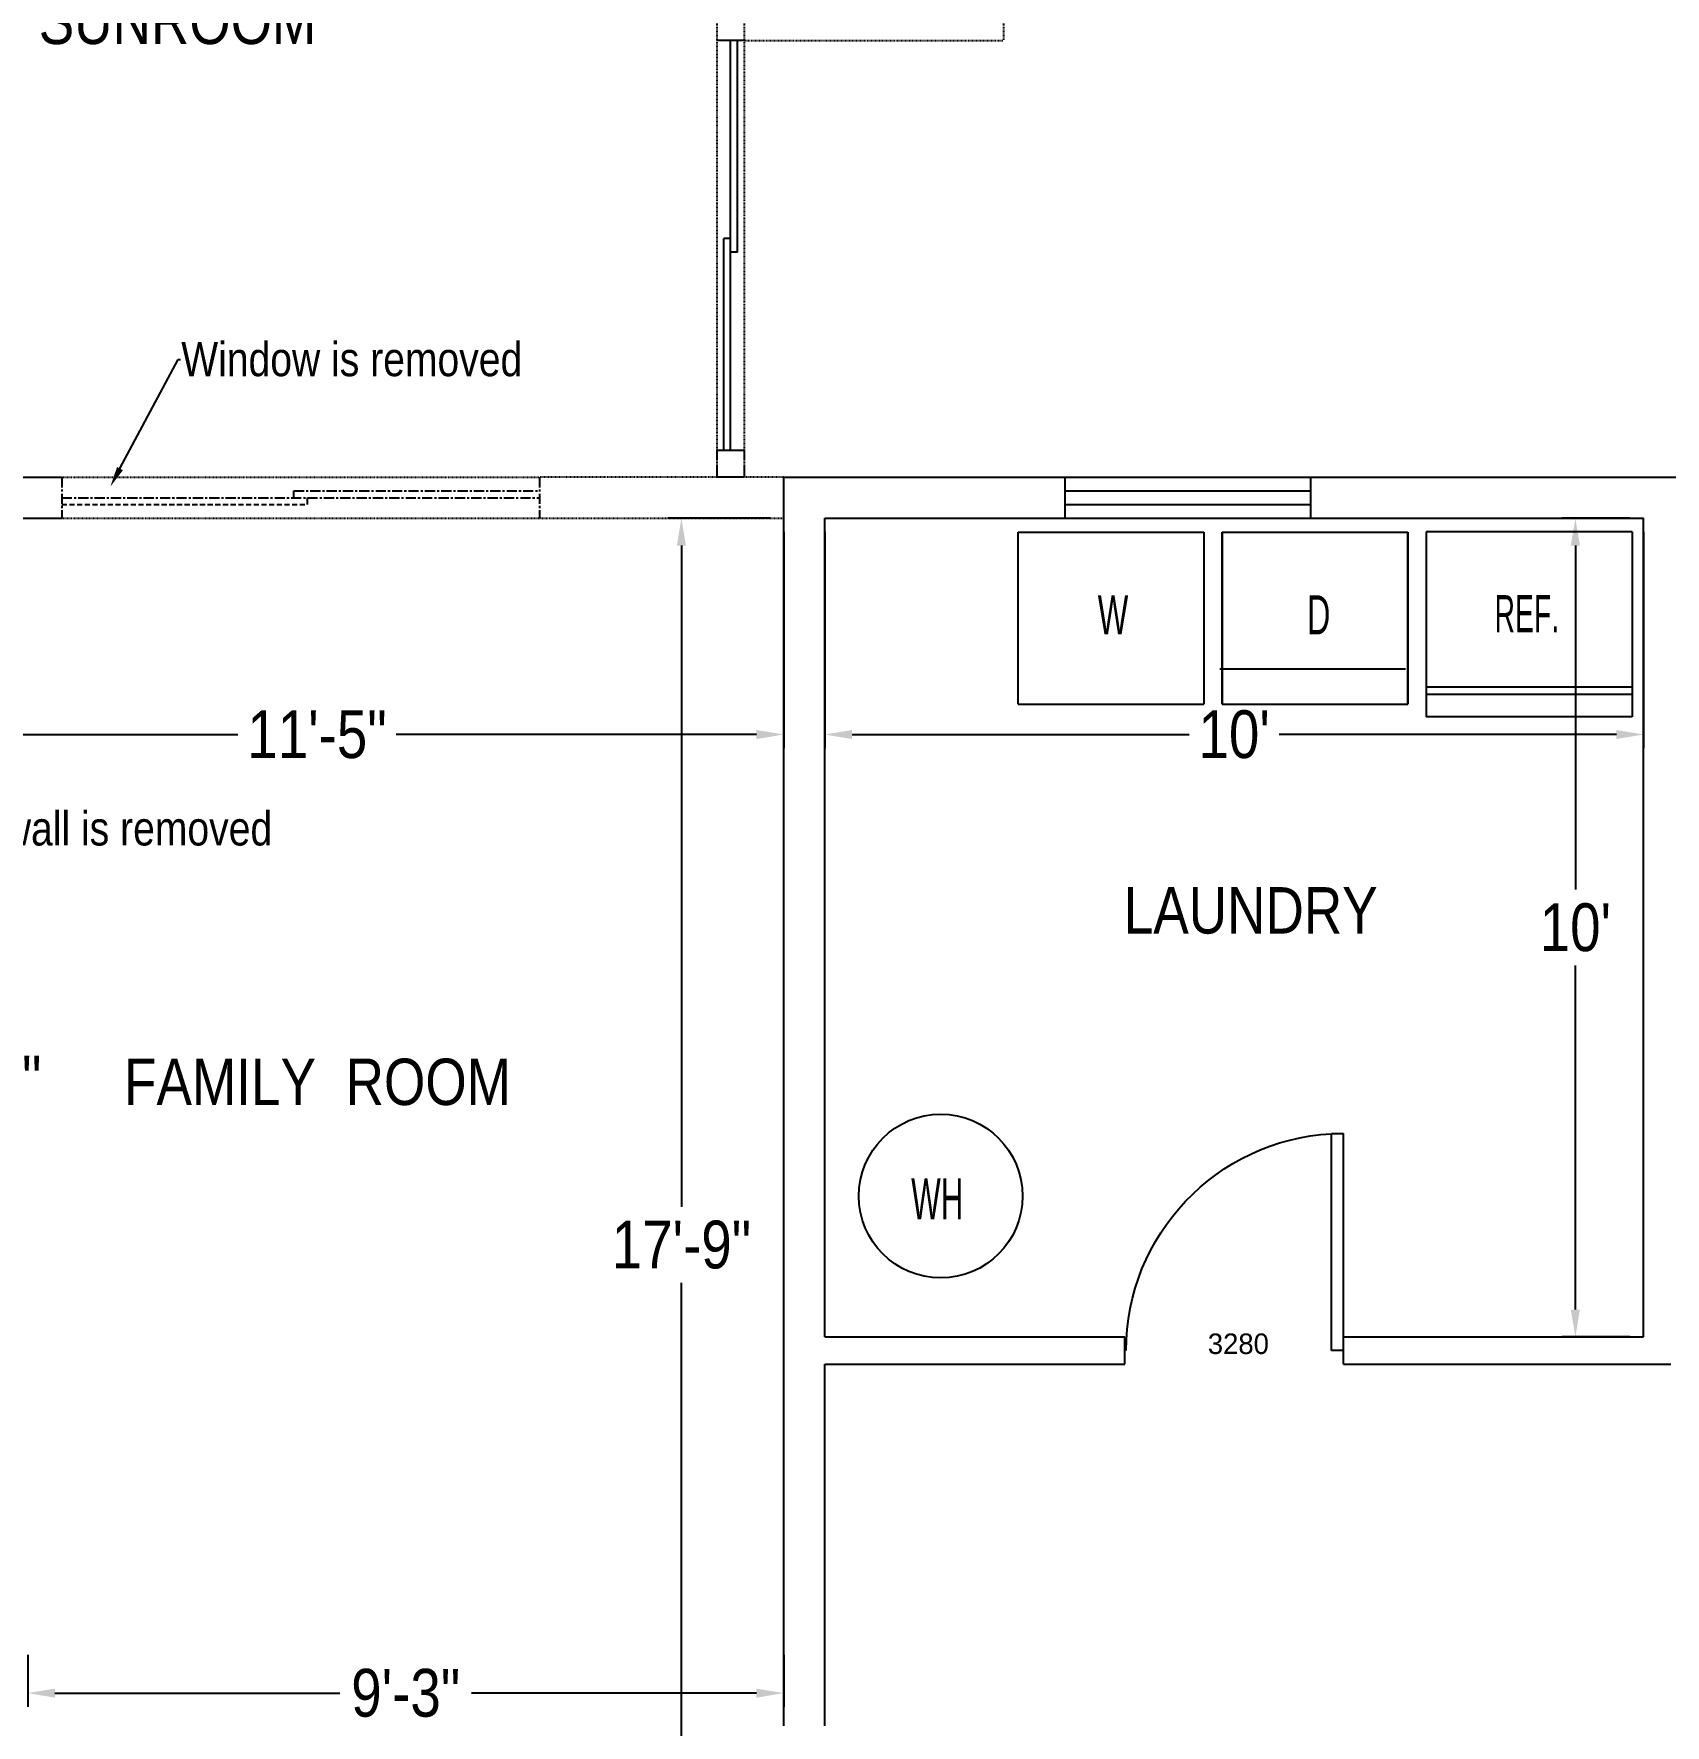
# Model space of a CAD drawing. Header units: inches. Extents: x -1842 to 12195, y -2228 to 2193.
# Drawn here: x 3082 to 3321, y 974.9 to 1222.8 of the extents above; entities that cross this region are included whole.
import ezdxf
from ezdxf import colors
from ezdxf.entities.mleader import LeaderData, LeaderLine
from ezdxf.math import Vec2, Vec3

# ---------------------------------------------------------------- set-up
doc = ezdxf.new("R2010")
doc.units = ezdxf.units.IN
doc.header["$LTSCALE"] = 6
doc.header["$MEASUREMENT"] = 0
for name, pattern in [('CENTER', [0.4, 0.25, -0.05, 0.05, -0.05]), ('DASHED2', [0.375, 0.25, -0.125]), ('HIDDEN', [0.375, 0.25, -0.125]), ('HIDDEN2', [0.1875, 0.125, -0.0625])]:
    doc.linetypes.add(name, pattern=pattern)
for name, color, linetype in [('ARWALL', 7, 'HIDDEN'), ('BUILT-INS', 13, 'Continuous'), ('CABS', 23, 'Continuous'), ('Title Block', 7, 'Continuous'), ('TITLES', 3, 'Continuous'), ('TXT', 4, 'Continuous'), ('windows', 4, 'Continuous')]:
    doc.layers.add(name, color=color, linetype=linetype)
doc.styles.add('ARCHSTYL', font='ARIALN.TTF', dxfattribs={"height": 5})
doc.styles.add('HS-DESIGN-TTLB', font='GOTHIC.TTF')
doc.styles.get("Standard").update_dxf_attribs({"font": 'ARIALN.TTF'})
doc.dimstyles.get("Standard").update_dxf_attribs({"dimtxt": 7, "dimasz": 4, "dimexe": 2, "dimexo": 2, "dimgap": 2, "dimtad": 0, "dimtih": 1, "dimtoh": 1, "dimdec": 0, "dimzin": 0, "dimdsep": 46, "dimlunit": 4, "dimtxsty": 'Standard', "dimcen": 0.09, "dimclrd": 3, "dimclre": 3, "dimclrt": 3, "dimadec": 0, "dimazin": 0, "dimtfac": 1, "dimtdec": 0, "dimtofl": 0, "dimtmove": 0, "dimatfit": 3, "dimfxl": 1, "dimtolj": 1, "dimtzin": 0, "dimarcsym": 0})

# ---------------------------------------------------------------- blocks, each defined once
blk = doc.blocks.new('door')
at = {"layer": 'windows'}
for p, q in [((9950.29, 7178.88), (9948.56, 7178.88)), ((9948.56, 7178.88), (9948.56, 7146.97)), ((9950.29, 7178.88), (9948.56, 7178.88)), ((9950.29, 7178.88), (9950.29, 7146.97)), ((9948.56, 7146.97), (9950.29, 7146.97))]:
    blk.add_line(p, q, dxfattribs=at)
blk.add_arc((9950.29, 7178.88), 31.9, 180, 266.8995, dxfattribs=at)
blk = doc.blocks.new('*D45')
at = {"layer": 'Defpoints', "color": 0, "transparency": 16777216}
for p in [(3055.09, 1151.8), (3191.89, 1151.8), (3191.89, 1120.1)]:
    blk.add_point(p, dxfattribs=at)
at = {"layer": 'Title Block', "color": 3, "lineweight": -2, "transparency": 16777216}
for p, q in [((3055.09, 1149.8), (3055.09, 1118.1)), ((3191.89, 1149.8), (3191.89, 1118.1)), ((3059.09, 1120.1), (3111.89, 1120.1)), ((3187.89, 1120.1), (3135.08, 1120.1))]:
    blk.add_line(p, q, dxfattribs=at)
at = {"layer": 'Title Block', "color": 3, "transparency": 16777216}
for points in [[(3059.09, 1120.76), (3059.09, 1119.43), (3055.09, 1120.1)], [(3187.89, 1120.76), (3187.89, 1119.43), (3191.89, 1120.1)]]:
    blk.add_solid(points, dxfattribs=at)
at = {"layer": 'Title Block', "color": 3, "transparency": 16777216, "insert": (3123.49, 1120.1), "char_height": 7, "attachment_point": 5}
blk.add_mtext('\\A1;11\'-5"', dxfattribs=at)
blk = doc.blocks.new('*D46')
at = {"layer": 'Defpoints', "color": 0, "transparency": 16777216}
for p in [(3197.89, 1151.8), (3317.89, 1151.8), (3317.89, 1120.1)]:
    blk.add_point(p, dxfattribs=at)
at = {"layer": 'Title Block', "color": 3, "lineweight": -2, "transparency": 16777216}
for p, q in [((3197.89, 1149.8), (3197.89, 1118.1)), ((3317.89, 1149.8), (3317.89, 1118.1)), ((3201.89, 1120.1), (3251.28, 1120.1)), ((3313.89, 1120.1), (3264.49, 1120.1))]:
    blk.add_line(p, q, dxfattribs=at)
at = {"layer": 'Title Block', "color": 3, "transparency": 16777216}
for points in [[(3201.89, 1120.76), (3201.89, 1119.43), (3197.89, 1120.1)], [(3313.89, 1120.76), (3313.89, 1119.43), (3317.89, 1120.1)]]:
    blk.add_solid(points, dxfattribs=at)
at = {"layer": 'Title Block', "color": 3, "transparency": 16777216, "insert": (3257.89, 1120.1), "char_height": 7, "attachment_point": 5}
blk.add_mtext("\\A1;10'", dxfattribs=at)
blk = doc.blocks.new('*D48')
at = {"layer": 'Defpoints', "color": 0, "transparency": 16777216}
for p in [(3307.89, 1151.8), (3317.89, 1151.8), (3317.89, 1031.8)]:
    blk.add_point(p, dxfattribs=at)
at = {"layer": 'Title Block', "color": 3, "lineweight": -2, "transparency": 16777216}
for p, q in [((3315.89, 1151.8), (3305.89, 1151.8)), ((3307.89, 1147.8), (3307.89, 1097.37)), ((3307.89, 1035.8), (3307.89, 1086.22)), ((3315.89, 1031.8), (3305.89, 1031.8))]:
    blk.add_line(p, q, dxfattribs=at)
at = {"layer": 'Title Block', "color": 3, "transparency": 16777216}
for points in [[(3307.22, 1147.8), (3308.55, 1147.8), (3307.89, 1151.8)], [(3307.22, 1035.8), (3308.55, 1035.8), (3307.89, 1031.8)]]:
    blk.add_solid(points, dxfattribs=at)
at = {"layer": 'Title Block', "color": 3, "transparency": 16777216, "insert": (3307.89, 1091.8), "char_height": 7, "attachment_point": 5}
blk.add_mtext("\\A1;10'", dxfattribs=at)
blk = doc.blocks.new('*D51')
at = {"layer": 'Defpoints', "color": 0, "transparency": 16777216}
for p in [(3068.59, 1151.8), (3072.89, 1151.8), (3068.59, 987.2)]:
    blk.add_point(p, dxfattribs=at)
at = {"layer": 'Title Block', "color": 3, "lineweight": -2, "transparency": 16777216}
for p, q in [((3070.59, 1151.8), (3074.89, 1151.8)), ((3072.89, 1147.8), (3072.89, 1075.07)), ((3072.89, 991.2), (3072.89, 1063.92)), ((3070.59, 987.2), (3074.89, 987.2))]:
    blk.add_line(p, q, dxfattribs=at)
at = {"layer": 'Title Block', "color": 3, "transparency": 16777216}
for points in [[(3072.22, 1147.8), (3073.55, 1147.8), (3072.89, 1151.8)], [(3072.22, 991.2), (3073.55, 991.2), (3072.89, 987.2)]]:
    blk.add_solid(points, dxfattribs=at)
at = {"layer": 'Title Block', "color": 3, "transparency": 16777216, "insert": (3072.89, 1069.5), "char_height": 7, "attachment_point": 5}
blk.add_mtext('\\A1;13\'-9"', dxfattribs=at)
blk = doc.blocks.new('*D52')
at = {"layer": 'Defpoints', "color": 0, "transparency": 16777216}
for p in [(3191.89, 1151.8), (3176.89, 938.8), (3185.89, 938.8)]:
    blk.add_point(p, dxfattribs=at)
at = {"layer": 'Title Block', "color": 3, "lineweight": -2, "transparency": 16777216}
for p, q in [((3189.89, 1151.8), (3174.89, 1151.8)), ((3176.89, 1147.8), (3176.89, 1050.87)), ((3176.89, 942.8), (3176.89, 1039.72)), ((3183.89, 938.8), (3174.89, 938.8))]:
    blk.add_line(p, q, dxfattribs=at)
at = {"layer": 'Title Block', "color": 3, "transparency": 16777216}
for points in [[(3176.22, 1147.8), (3177.55, 1147.8), (3176.89, 1151.8)], [(3176.22, 942.8), (3177.55, 942.8), (3176.89, 938.8)]]:
    blk.add_solid(points, dxfattribs=at)
at = {"layer": 'Title Block', "color": 3, "transparency": 16777216, "insert": (3176.89, 1045.3), "char_height": 7, "attachment_point": 5}
blk.add_mtext('\\A1;17\'-9"', dxfattribs=at)
blk = doc.blocks.new('*D57')
at = {"layer": 'Defpoints', "color": 0, "transparency": 16777216}
for p in [(3081.09, 987.2), (3191.89, 987.2), (3191.89, 979.6)]:
    blk.add_point(p, dxfattribs=at)
at = {"layer": 'Title Block', "color": 3, "lineweight": -2, "transparency": 16777216}
for p, q in [((3081.09, 985.2), (3081.09, 977.6)), ((3191.89, 985.2), (3191.89, 977.6)), ((3085.09, 979.6), (3126.85, 979.6)), ((3187.89, 979.6), (3146.12, 979.6))]:
    blk.add_line(p, q, dxfattribs=at)
at = {"layer": 'Title Block', "color": 3, "transparency": 16777216}
for points in [[(3085.09, 980.26), (3085.09, 978.93), (3081.09, 979.6)], [(3187.89, 980.26), (3187.89, 978.93), (3191.89, 979.6)]]:
    blk.add_solid(points, dxfattribs=at)
at = {"layer": 'Title Block', "color": 3, "transparency": 16777216, "insert": (3136.49, 979.6), "char_height": 7, "attachment_point": 5}
blk.add_mtext('\\A1;9\'-3"', dxfattribs=at)

msp = doc.modelspace()

# ---------------------------------------------------------------- linework, layer by layer
msp.add_line((3191.8850469, 1151.796174), (3191.8850469, 1157.796174))
at = {"layer": 'ARWALL', "color": 1, "ltscale": 0.05}
for p, q in [((3186.0850469, 1289.796174), (3186.0850469, 1157.796174)), ((3182.0850469, 1285.796174), (3182.0850469, 1157.796174)), ((3224.0850469, 1249.796174), (3224.0850469, 1221.796174)), ((3186.0850469, 1221.796174), (3224.0850469, 1221.796174)), ((3086.0850469, 1157.796174), (3156.0850469, 1157.796174)), ((3191.8850469, 1157.796174), (3156.0850469, 1157.796174)), ((3086.0850469, 1151.796174), (3156.0850469, 1151.796174)), ((3156.0850469, 1151.796174), (3191.8850469, 1151.796174))]:
    msp.add_line(p, q, dxfattribs=at)
at = {"layer": 'ARWALL', "color": 1, "linetype": 'HIDDEN2'}
msp.add_line((3086.0850469, 1153.796174), (3122.0850469, 1153.796174), dxfattribs=at)
at = {"layer": 'BUILT-INS'}
for p, q in [((3226.2409953, 1124.5470386), (3226.2409953, 1149.7542586)), ((3226.2409953, 1149.7542586), (3253.4432201, 1149.7542586)), ((3253.4432201, 1149.7542586), (3253.4432201, 1124.5470386)), ((3256.1175397, 1124.5470386), (3256.1175397, 1149.7542586)), ((3256.1175397, 1149.7542586), (3283.3197645, 1149.7542586)), ((3256.1175397, 1149.7542586), (3256.1175397, 1124.5470386)), ((3256.1175397, 1149.7542586), (3283.3197645, 1149.7542586)), ((3283.3197645, 1149.7542586), (3283.3197645, 1124.5470386)), ((3283.3197645, 1124.5470386), (3283.3197645, 1149.7542586)), ((3283.0062862, 1129.6709317), (3255.8040614, 1129.6709317)), ((3226.2409953, 1124.5470386), (3253.4432201, 1124.5470386)), ((3256.1175397, 1124.5470386), (3283.3197645, 1124.5470386)), ((3256.1175397, 1124.5470386), (3283.3197645, 1124.5470386))]:
    msp.add_line(p, q, dxfattribs=at)
msp.add_circle((3214.8850469, 1052.446174), 12, dxfattribs=at)
at = {"layer": 'CABS'}
for p, q in [((3316.1971296, 1149.7803182), (3286.0052585, 1149.7803182)), ((3286.0052585, 1149.7803182), (3286.0052585, 1122.6774364)), ((3286.0052585, 1149.7803182), (3286.0052585, 1122.6774364)), ((3316.1971296, 1149.7803182), (3316.1971296, 1122.6774364)), ((3316.1971296, 1127.0301953), (3286.0052585, 1127.0301953)), ((3316.1971296, 1125.981108), (3286.0052585, 1125.981108)), ((3316.1971296, 1122.6774364), (3286.0052585, 1122.6774364))]:
    msp.add_line(p, q, dxfattribs=at)
at = {"layer": 'Title Block'}
for p, q in [((3186.0850469, 1221.796174), (3182.0850469, 1221.796174)), ((3182.0850469, 1161.796174), (3186.0850469, 1161.796174)), ((2791.0850469, 1157.796174), (3086.0850469, 1157.796174)), ((3186.0850469, 1157.796174), (3182.0850469, 1157.796174)), ((3191.8850469, 1157.796174), (3443.8850469, 1157.796174)), ((3233.0850469, 1157.796174), (3233.0850469, 1151.796174)), ((3269.0850469, 1157.796174), (3269.0850469, 1151.796174)), ((2797.0850469, 1151.796174), (3086.0850469, 1151.796174)), ((3191.8850469, 974.796174), (3191.8850469, 1151.796174)), ((3197.8850469, 1031.796174), (3197.8850469, 1151.796174)), ((3197.8850469, 1151.796174), (3317.8850469, 1151.796174)), ((3317.8850469, 1031.796174), (3317.8850469, 1151.796174)), ((3197.8850469, 1031.796174), (3241.8850469, 1031.796174)), ((3241.8850469, 1027.796174), (3241.8850469, 1031.796174)), ((3273.8850469, 1027.796174), (3273.8850469, 1031.796174)), ((3273.8850469, 1031.796174), (3317.8850469, 1031.796174)), ((3197.8850469, 974.796174), (3197.8850469, 1027.796174)), ((3197.8850469, 1027.796174), (3241.8850469, 1027.796174)), ((3273.8850469, 1027.796174), (3321.8850469, 1027.796174))]:
    msp.add_line(p, q, dxfattribs=at)
at = {"layer": 'Title Block', "color": 1, "linetype": 'DASHED2'}
for p, q in [((3182.0850469, 1161.796174), (3182.0850469, 1157.796174)), ((3186.0850469, 1161.796174), (3186.0850469, 1157.796174))]:
    msp.add_line(p, q, dxfattribs=at)
at = {"layer": 'Title Block', "color": 1, "linetype": 'CENTER'}
for p, q in [((3182.0850469, 1161.796174), (3186.0850469, 1161.796174)), ((3086.0850469, 1157.796174), (3086.0850469, 1151.796174)), ((3156.0850469, 1157.796174), (3156.0850469, 1151.796174))]:
    msp.add_line(p, q, dxfattribs=at)
at = {"layer": 'TXT'}
for p, q in [((3184.0850469, 1161.796174), (3184.0850469, 1221.796174)), ((3185.0850469, 1190.796174), (3185.0850469, 1221.796174)), ((3183.0850469, 1161.796174), (3183.0850469, 1192.796174)), ((3184.0850469, 1192.796174), (3183.0850469, 1192.796174)), ((3185.0850469, 1190.796174), (3184.0850469, 1190.796174)), ((3233.0850469, 1155.796174), (3269.0850469, 1155.796174)), ((3233.0850469, 1153.796174), (3269.0850469, 1153.796174))]:
    msp.add_line(p, q, dxfattribs=at)
at = {"layer": 'TXT', "color": 1, "linetype": 'CENTER'}
for p, q in [((3120.0850469, 1155.796174), (3156.0850469, 1155.796174)), ((3120.0850469, 1154.796174), (3120.0850469, 1155.796174)), ((3086.0850469, 1154.796174), (3156.0850469, 1154.796174)), ((3122.0850469, 1153.796174), (3122.0850469, 1154.796174))]:
    msp.add_line(p, q, dxfattribs=at)

# ---------------------------------------------------------------- block references
at = {"layer": 'TITLES', "xscale": -0.9981162176012902, "yscale": 0.9981162176012902, "zscale": 0.9981162176012902, "rotation": 180}
msp.add_blockref('door', (-6657.6580748, 8195.1484721), dxfattribs=at)

# ---------------------------------------------------------------- texts
at = {"char_height": 6.8007744, "width": 110.476910075, "attachment_point": 1}
for s, insert in [('\\A1;SUNROOM', (3082.7071801, 1228.096174)), ('\\A1;LAUNDRY', (3241.7047781, 1097.727716)), ('\\A1;FAMILY  ROOM', (3095.2071801, 1072.596174))]:
    msp.add_mtext(s, dxfattribs=dict(at, insert=insert))
at = {"layer": 'CABS', "style": 'ARCHSTYL'}
for s, height, width, p in [('W', 5.7375, 0.721817, (3237.8944063, 1134.7720087)), ('D', 5.7375, 0.721817, (3268.5549012, 1134.7720087)), ('WH', 6, 0.667387, (3210.5576266, 1049.0509196))]:
    msp.add_text(s, height=height, dxfattribs=dict(at, width=width)).set_placement(p)
at = {"layer": 'CABS', "width": 0.667387}
msp.add_text('REF.', height=5.44061952, dxfattribs=at).set_placement((3296.0368541, 1135.0856873))
at = {"layer": 'Title Block', "insert": (3254.0254999, 1032.3067191), "char_height": 3.0096, "width": 43.611515527, "attachment_point": 1, "style": 'HS-DESIGN-TTLB'}
msp.add_mtext('3280', dxfattribs=at)

# ---------------------------------------------------------------- dimensions: what is measured, and where the dimension line sits
at = {"layer": 'Title Block'}
for base, p1, p2, picture, middle in [((3191.8850469, 1120.096174), (3055.0850469, 1151.796174), (3191.8850469, 1151.796174), '*D45', (3123.4850469, 1120.096174)), ((3317.8850469, 1120.096174), (3197.8850469, 1151.796174), (3317.8850469, 1151.796174), '*D46', (3257.8850469, 1120.096174)), ((3191.8850469, 979.596174), (3081.0850469, 987.196174), (3191.8850469, 987.196174), '*D57', (3136.4850469, 979.596174))]:
    dim = msp.add_linear_dim(base=base, p1=p1, p2=p2, dimstyle='Standard', dxfattribs=at)
    dim.commit()
    dim.dimension.update_dxf_attribs({"geometry": picture, "text_midpoint": middle})
for base, p1, p2, picture, middle in [((3072.8850469, 1151.796174), (3068.5850469, 987.196174), (3068.5850469, 1151.796174), '*D51', (3072.8850469, 1069.496174)), ((3176.8850469, 938.796174), (3191.8850469, 1151.796174), (3185.8850469, 938.796174), '*D52', (3176.8850469, 1045.296174)), ((3307.8850469, 1151.796174), (3317.8850469, 1031.796174), (3317.8850469, 1151.796174), '*D48', (3307.8850469, 1091.796174))]:
    dim = msp.add_linear_dim(base=base, p1=p1, p2=p2, angle=90, dimstyle='Standard', dxfattribs=at)
    dim.commit()
    dim.dimension.update_dxf_attribs({"geometry": picture, "text_midpoint": middle})

# ---------------------------------------------------------------- leaders
ml = msp.add_multileader_mtext('Standard')
ml.set_content('Window is removed', color=256)
ml.set_leader_properties()
ml.build(insert=Vec2(0, 0))
ml.multileader.update_dxf_attribs({"dogleg_length": 0.36, "arrow_head_size": 3})
ctx = ml.context
ctx.base_point, ctx.char_height, ctx.arrow_head_size, ctx.landing_gap_size, ctx.plane_origin = Vec3(3103.5031805, 1175.0761078), 5, 3, 0.09, Vec3(3093.2087725, 1156.4283005)
notes = []
notes.append((ctx, [(0, (1, 1, 0), (3103.1431805, 1175.0761078), (1, 0), 0.36, [(0, [(3093.2087725, 1156.4283005)], 0, [])])]))
ctx.mtext.insert, ctx.mtext.flow_direction = Vec3(3103.5931805, 1177.6170355), 5
ml = msp.add_multileader_mtext('Standard')
ml.set_content('This wall is removed', color=256)
ml.set_leader_properties()
ml.build(insert=Vec2(0, 0))
ml.multileader.update_dxf_attribs({"dogleg_length": 0.36, "arrow_head_size": 3})
ctx = ml.context
ctx.base_point, ctx.char_height, ctx.arrow_head_size, ctx.landing_gap_size, ctx.plane_origin = Vec3(3064.9499439, 1106.2927977), 5, 3, 0.09, Vec3(3053.0899439, 1098.2927977)
notes.append((ctx, [(0, (1, 1, 0), (3064.5899439, 1106.2927977), (1, 0), 0.36, [(0, [(3053.0899439, 1098.2927977)], 0, [])])]))
ctx.mtext.insert, ctx.mtext.flow_direction = Vec3(3065.0399439, 1108.8337254), 5
for ctx, leaders in notes:
    for number, flags, end, landing, length, lines in leaders:
        leader = LeaderData()
        leader.index, (leader.has_last_leader_line, leader.has_dogleg_vector, leader.attachment_direction) = number, flags
        leader.last_leader_point, leader.dogleg_vector, leader.dogleg_length = Vec3(end), Vec3(landing), length
        for number, points, colour, breaks in lines:
            line = LeaderLine()
            line.index, line.vertices, line.color, line.breaks = number, Vec3.list(points), colors.encode_raw_color(colour), breaks
            leader.lines.append(line)
        ctx.leaders.append(leader)

doc.saveas('drawing.dxf')
